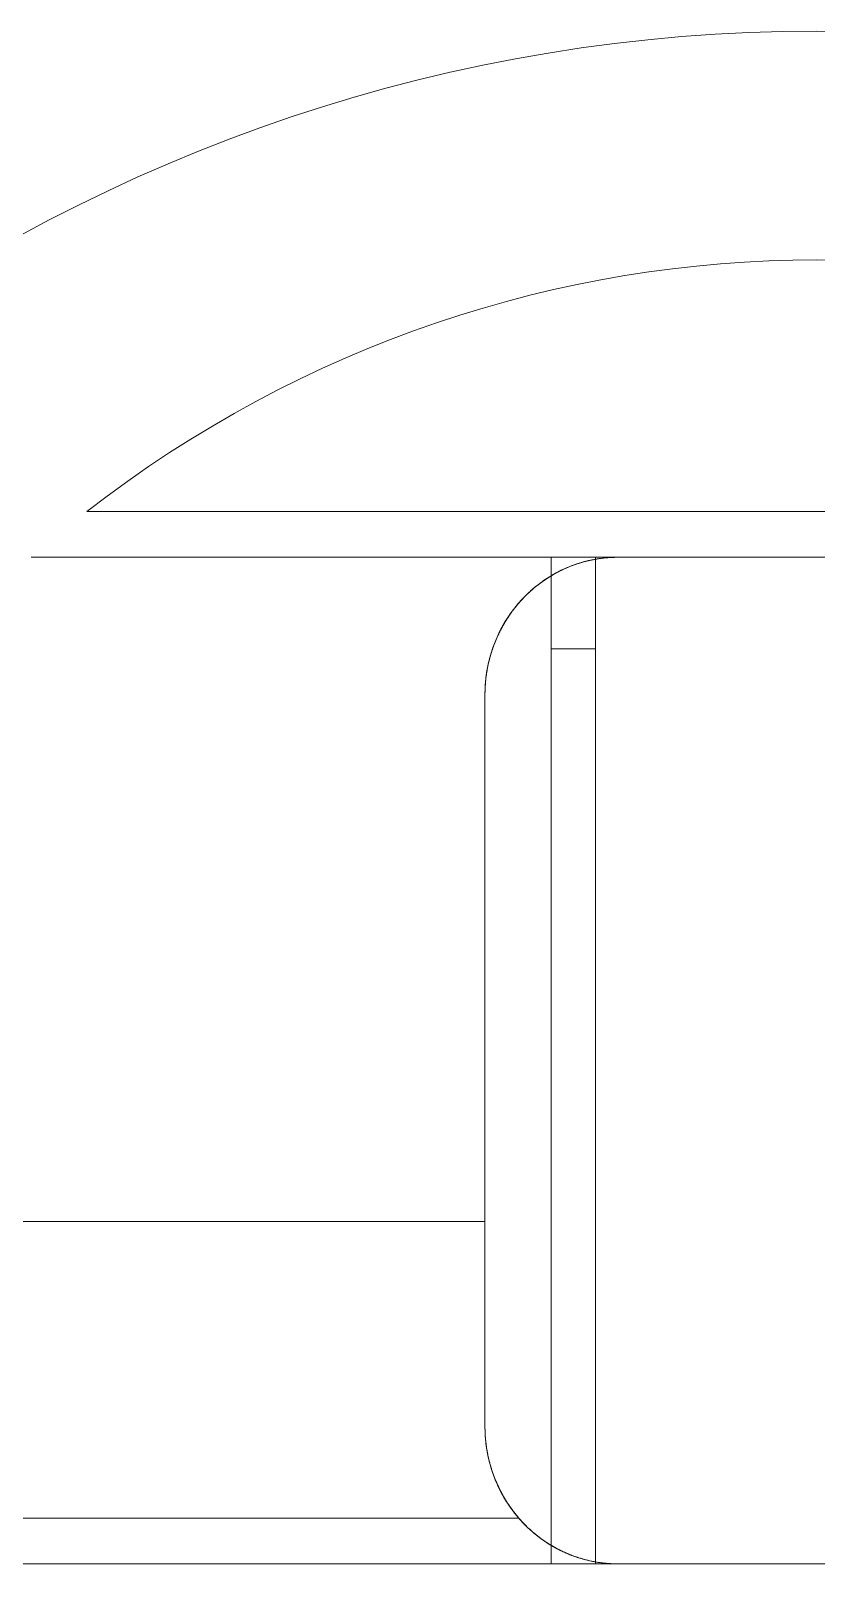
# Model space of a CAD drawing. Header units: millimetres. Extents: x 2680 to 2954, y 1171 to 1387.
# Drawn here: x 2917.9 to 2929.35, y 1281.21 to 1303.89 of the extents above; entities that cross this region are included whole.
import ezdxf

# ---------------------------------------------------------------- set-up
doc = ezdxf.new("R2010")
doc.units = ezdxf.units.MM

msp = doc.modelspace()

# ---------------------------------------------------------------- linework, layer by layer
at = {"color": 7, "linetype": 'Continuous', "lineweight": 15, "extrusion": (-0.253745, -3.38569e-15, 0.967271)}
for p, q in [((2939.986, 1296.892, 69.251), (2918.706, 1296.892, 63.668)), ((2939.986, 1296.892, 69.251), (2918.706, 1296.892, 63.668)), ((2926.444, 1296.225, 65.698), (2917.896, 1296.225, 63.456)), ((2926.444, 1296.225, 65.698), (2917.896, 1296.225, 63.456)), ((2917.896, 1296.225, 63.456), (2932.57, 1296.225, 67.305)), ((2917.896, 1296.225, 63.456), (2926.121, 1296.225, 65.614)), ((2925.476, 1296.225, 65.444), (2917.896, 1296.225, 63.456)), ((2925.476, 1296.225, 65.444), (2925.476, 1281.558, 65.444)), ((2926.121, 1296.225, 65.614), (2926.121, 1281.558, 65.614)), ((2932.247, 1296.225, 67.221), (2926.444, 1296.225, 65.698)), ((2926.444, 1296.225, 65.698), (2932.247, 1296.225, 67.221)), ((2926.121, 1294.892, 65.614), (2925.476, 1294.892, 65.444)), ((2925.476, 1281.558, 65.444), (2925.476, 1294.892, 65.444)), ((2926.121, 1281.558, 65.614), (2926.121, 1294.892, 65.614)), ((2924.509, 1283.558, 65.191), (2924.509, 1294.225, 65.191)), ((2924.509, 1294.225, 65.191), (2924.509, 1283.558, 65.191)), ((2924.509, 1294.225, 65.191), (2924.509, 1286.549, 65.191)), ((2924.509, 1286.549, 65.191), (2924.509, 1294.225, 65.191)), ((2924.509, 1286.549, 65.191), (2905.861, 1286.549, 60.299)), ((2924.509, 1286.549, 65.191), (2905.861, 1286.549, 60.299)), ((2925.002, 1282.225, 65.32), (2911.612, 1282.225, 61.807)), ((2925.002, 1282.225, 65.32), (2911.612, 1282.225, 61.807)), ((2926.444, 1281.558, 65.698), (2911.645, 1281.558, 61.816)), ((2926.444, 1281.558, 65.698), (2911.645, 1281.558, 61.816)), ((2932.57, 1281.558, 67.305), (2911.645, 1281.558, 61.816)), ((2911.645, 1281.558, 61.816), (2926.121, 1281.558, 65.614)), ((2925.476, 1281.558, 65.444), (2911.645, 1281.558, 61.816)), ((2926.121, 1281.558, 65.614), (2925.476, 1281.558, 65.444)), ((2926.444, 1281.558, 65.698), (2932.247, 1281.558, 67.221)), ((2932.247, 1281.558, 67.221), (2926.444, 1281.558, 65.698))]:
    msp.add_line(p, q, dxfattribs=at)
for centre, radius, start, end in [((-1278.225, 2850.335, -679.023), 25.667, 108.9246, 251.0754), ((-1278.225, 2850.335, -679.023), 25.667, 108.9246, 251.0754), ((-1282.225, 2850.335, -679.023), 18.333, 143.1301, 216.8699), ((-1282.225, 2850.335, -679.023), 18.333, 143.1301, 216.8699), ((-1282.225, 2838.668, -679.023), 13.333, 251.0754, 360), ((-1282.225, 2838.668, -679.023), 13.333, 251.0754, 360)]:
    msp.add_arc(centre, radius, start, end, dxfattribs=at)
at = {"color": 7, "linetype": 'Continuous', "lineweight": 15}
for points, knots in [([(2926.444, 1296.225, 65.698), (2926.419, 1296.225, 65.692), (2926.37, 1296.224, 65.679), (2926.296, 1296.22, 65.659), (2926.22, 1296.212, 65.64), (2926.144, 1296.201, 65.62), (2926.068, 1296.187, 65.599), (2925.992, 1296.17, 65.58), (2925.918, 1296.15, 65.56), (2925.845, 1296.127, 65.541), (2925.773, 1296.101, 65.522), (2925.701, 1296.072, 65.503), (2925.631, 1296.04, 65.485), (2925.552, 1296.001, 65.464), (2925.467, 1295.952, 65.442), (2925.376, 1295.894, 65.418), (2925.289, 1295.831, 65.395), (2925.206, 1295.764, 65.374), (2925.129, 1295.693, 65.353), (2925.057, 1295.62, 65.334), (2924.989, 1295.544, 65.316), (2924.925, 1295.465, 65.3), (2924.866, 1295.384, 65.284), (2924.812, 1295.3, 65.27), (2924.762, 1295.214, 65.257), (2924.716, 1295.127, 65.245), (2924.675, 1295.038, 65.234), (2924.639, 1294.947, 65.225), (2924.607, 1294.855, 65.216), (2924.579, 1294.762, 65.209), (2924.557, 1294.668, 65.203), (2924.539, 1294.576, 65.198), (2924.525, 1294.487, 65.195), (2924.516, 1294.399, 65.192), (2924.51, 1294.312, 65.191), (2924.51, 1294.254, 65.191), (2924.509, 1294.225, 65.191)], [0, 0, 0, 0, 0.021586, 0.043186, 0.064769, 0.086981, 0.109212, 0.131423, 0.153021, 0.174637, 0.196236, 0.218492, 0.240766, 0.263024, 0.294928, 0.326836, 0.359413, 0.391994, 0.424574, 0.457186, 0.489774, 0.523271, 0.556792, 0.590293, 0.624563, 0.658833, 0.693364, 0.727895, 0.763149, 0.798404, 0.833869, 0.869334, 0.90193, 0.934527, 0.967263, 1, 1, 1, 1]), ([(2924.509, 1294.225, 65.191), (2924.51, 1294.266, 65.191), (2924.511, 1294.348, 65.191), (2924.523, 1294.47, 65.194), (2924.541, 1294.594, 65.199), (2924.568, 1294.718, 65.206), (2924.602, 1294.842, 65.215), (2924.642, 1294.957, 65.226), (2924.686, 1295.063, 65.237), (2924.732, 1295.16, 65.249), (2924.785, 1295.256, 65.263), (2924.844, 1295.351, 65.278), (2924.909, 1295.445, 65.296), (2924.975, 1295.528, 65.313), (2925.038, 1295.6, 65.329), (2925.098, 1295.662, 65.345), (2925.162, 1295.724, 65.362), (2925.23, 1295.783, 65.38), (2925.302, 1295.84, 65.399), (2925.373, 1295.891, 65.417), (2925.441, 1295.936, 65.435), (2925.506, 1295.975, 65.452), (2925.574, 1296.012, 65.47), (2925.645, 1296.047, 65.488), (2925.718, 1296.079, 65.508), (2925.792, 1296.108, 65.527), (2925.866, 1296.134, 65.547), (2925.942, 1296.157, 65.566), (2926.019, 1296.177, 65.587), (2926.098, 1296.193, 65.607), (2926.177, 1296.206, 65.628), (2926.262, 1296.217, 65.65), (2926.351, 1296.224, 65.674), (2926.413, 1296.224, 65.69), (2926.444, 1296.225, 65.698)], [0, 0, 0, 0, 0.045994, 0.092011, 0.138003, 0.184962, 0.231949, 0.278904, 0.316391, 0.353896, 0.391379, 0.429726, 0.4681, 0.506439, 0.533991, 0.561557, 0.589107, 0.617333, 0.645579, 0.6738, 0.696095, 0.718403, 0.740695, 0.763599, 0.786523, 0.809425, 0.831746, 0.854087, 0.876408, 0.899482, 0.922578, 0.945653, 0.972763, 1, 1, 1, 1]), ([(2926.444, 1296.225, 65.698), (2926.417, 1296.225, 65.691), (2926.362, 1296.224, 65.677), (2926.28, 1296.218, 65.655), (2926.198, 1296.209, 65.634), (2926.115, 1296.196, 65.612), (2926.031, 1296.18, 65.59), (2925.95, 1296.159, 65.569), (2925.87, 1296.136, 65.548), (2925.792, 1296.109, 65.527), (2925.716, 1296.078, 65.507), (2925.64, 1296.045, 65.487), (2925.566, 1296.008, 65.468), (2925.494, 1295.968, 65.449), (2925.424, 1295.925, 65.431), (2925.358, 1295.881, 65.413), (2925.293, 1295.833, 65.396), (2925.23, 1295.783, 65.38), (2925.17, 1295.731, 65.364), (2925.104, 1295.669, 65.347), (2925.034, 1295.596, 65.328), (2924.961, 1295.511, 65.309), (2924.893, 1295.423, 65.291), (2924.831, 1295.331, 65.275), (2924.774, 1295.237, 65.26), (2924.724, 1295.143, 65.247), (2924.68, 1295.049, 65.235), (2924.642, 1294.956, 65.225), (2924.609, 1294.861, 65.217), (2924.58, 1294.765, 65.209), (2924.556, 1294.668, 65.203), (2924.537, 1294.569, 65.198), (2924.523, 1294.47, 65.194), (2924.514, 1294.379, 65.192), (2924.51, 1294.298, 65.191), (2924.509, 1294.249, 65.191), (2924.509, 1294.225, 65.191)], [0, 0, 0, 0, 0.024002, 0.048022, 0.072023, 0.096756, 0.121512, 0.146245, 0.170247, 0.194269, 0.218272, 0.242956, 0.267658, 0.292344, 0.316806, 0.341284, 0.365748, 0.390723, 0.415712, 0.440689, 0.476963, 0.513272, 0.549553, 0.586864, 0.624201, 0.661515, 0.696555, 0.731595, 0.766897, 0.802199, 0.838259, 0.874319, 0.910613, 0.946907, 0.973443, 1, 1, 1, 1]), ([(2924.509, 1294.225, 65.191), (2924.51, 1294.257, 65.191), (2924.511, 1294.322, 65.191), (2924.518, 1294.419, 65.193), (2924.529, 1294.516, 65.196), (2924.545, 1294.613, 65.2), (2924.566, 1294.711, 65.206), (2924.593, 1294.809, 65.213), (2924.624, 1294.907, 65.221), (2924.662, 1295.005, 65.231), (2924.705, 1295.103, 65.242), (2924.754, 1295.201, 65.255), (2924.81, 1295.298, 65.27), (2924.872, 1295.393, 65.286), (2924.942, 1295.487, 65.304), (2925.011, 1295.57, 65.322), (2925.08, 1295.644, 65.34), (2925.145, 1295.708, 65.357), (2925.215, 1295.77, 65.376), (2925.289, 1295.83, 65.395), (2925.367, 1295.888, 65.416), (2925.445, 1295.938, 65.436), (2925.52, 1295.983, 65.456), (2925.593, 1296.022, 65.475), (2925.668, 1296.058, 65.495), (2925.746, 1296.091, 65.515), (2925.827, 1296.121, 65.536), (2925.91, 1296.148, 65.558), (2925.995, 1296.171, 65.58), (2926.082, 1296.19, 65.603), (2926.171, 1296.206, 65.627), (2926.261, 1296.217, 65.65), (2926.353, 1296.224, 65.674), (2926.413, 1296.224, 65.69), (2926.444, 1296.225, 65.698)], [0, 0, 0, 0, 0.035259, 0.070517, 0.105981, 0.141444, 0.17759, 0.213735, 0.250137, 0.286539, 0.324168, 0.361818, 0.399443, 0.438015, 0.476617, 0.515181, 0.544323, 0.573481, 0.602619, 0.632515, 0.662435, 0.692326, 0.716875, 0.74144, 0.765987, 0.791221, 0.816476, 0.841709, 0.867612, 0.893541, 0.919444, 0.946286, 0.973156, 1, 1, 1, 1]), ([(2924.509, 1283.558, 65.191), (2924.509, 1283.639, 65.191), (2924.509, 1283.8, 65.191), (2924.509, 1284.04, 65.191), (2924.509, 1284.261, 65.191), (2924.509, 1284.46, 65.191), (2924.509, 1284.64, 65.191), (2924.509, 1284.818, 65.191), (2924.509, 1285.017, 65.191), (2924.509, 1285.236, 65.191), (2924.509, 1285.475, 65.191), (2924.509, 1285.704, 65.191), (2924.509, 1285.923, 65.191), (2924.509, 1286.133, 65.191), (2924.509, 1286.342, 65.191), (2924.509, 1286.48, 65.191), (2924.509, 1286.549, 65.191)], [0, 0, 0, 0, 0.079036, 0.158079, 0.237115, 0.29651, 0.355904, 0.415068, 0.474232, 0.554262, 0.634298, 0.714327, 0.785706, 0.857083, 0.928541, 1, 1, 1, 1]), ([(2924.509, 1286.549, 65.191), (2924.509, 1286.464, 65.191), (2924.509, 1286.294, 65.191), (2924.509, 1286.036, 65.191), (2924.509, 1285.776, 65.191), (2924.509, 1285.515, 65.191), (2924.509, 1285.251, 65.191), (2924.509, 1284.997, 65.191), (2924.509, 1284.751, 65.191), (2924.509, 1284.514, 65.191), (2924.509, 1284.277, 65.191), (2924.509, 1284.038, 65.191), (2924.509, 1283.798, 65.191), (2924.509, 1283.638, 65.191), (2924.509, 1283.558, 65.191)], [0, 0, 0, 0, 0.087976, 0.175962, 0.263938, 0.352253, 0.440578, 0.528894, 0.607289, 0.685691, 0.764086, 0.842722, 0.921364, 1, 1, 1, 1]), ([(2924.509, 1283.558, 65.191), (2924.51, 1283.531, 65.191), (2924.51, 1283.475, 65.191), (2924.515, 1283.392, 65.192), (2924.524, 1283.31, 65.194), (2924.535, 1283.227, 65.198), (2924.551, 1283.144, 65.201), (2924.569, 1283.061, 65.206), (2924.592, 1282.978, 65.212), (2924.617, 1282.898, 65.219), (2924.645, 1282.82, 65.226), (2924.676, 1282.744, 65.234), (2924.71, 1282.669, 65.243), (2924.748, 1282.595, 65.253), (2924.788, 1282.522, 65.264), (2924.832, 1282.451, 65.275), (2924.879, 1282.381, 65.288), (2924.935, 1282.305, 65.302), (2924.977, 1282.254, 65.313), (2925.002, 1282.225, 65.32)], [0, 0, 0, 0, 0.056477, 0.112955, 0.169831, 0.226708, 0.284837, 0.342965, 0.401523, 0.46008, 0.516555, 0.573031, 0.629893, 0.686754, 0.744824, 0.802895, 0.861378, 0.919862, 1, 1, 1, 1]), ([(2925.002, 1282.225, 65.32), (2924.984, 1282.246, 65.315), (2924.949, 1282.287, 65.306), (2924.899, 1282.353, 65.293), (2924.852, 1282.42, 65.281), (2924.807, 1282.491, 65.269), (2924.765, 1282.563, 65.258), (2924.725, 1282.638, 65.247), (2924.689, 1282.716, 65.238), (2924.655, 1282.794, 65.229), (2924.626, 1282.872, 65.221), (2924.6, 1282.951, 65.214), (2924.577, 1283.032, 65.208), (2924.557, 1283.114, 65.203), (2924.54, 1283.198, 65.199), (2924.527, 1283.283, 65.195), (2924.517, 1283.369, 65.193), (2924.511, 1283.461, 65.191), (2924.51, 1283.524, 65.191), (2924.509, 1283.558, 65.191)], [0, 0, 0, 0, 0.057085, 0.114171, 0.171645, 0.229121, 0.287832, 0.346544, 0.405686, 0.464828, 0.521916, 0.579003, 0.636493, 0.693984, 0.752755, 0.811525, 0.870743, 0.929961, 1, 1, 1, 1]), ([(2924.509, 1283.558, 65.191), (2924.51, 1283.521, 65.191), (2924.511, 1283.447, 65.191), (2924.52, 1283.335, 65.194), (2924.535, 1283.224, 65.197), (2924.557, 1283.112, 65.203), (2924.585, 1283.001, 65.21), (2924.618, 1282.893, 65.219), (2924.657, 1282.788, 65.229), (2924.702, 1282.686, 65.241), (2924.752, 1282.586, 65.254), (2924.808, 1282.489, 65.269), (2924.87, 1282.394, 65.285), (2924.936, 1282.303, 65.303), (2925.007, 1282.218, 65.321), (2925.081, 1282.137, 65.341), (2925.161, 1282.06, 65.362), (2925.245, 1281.987, 65.384), (2925.334, 1281.918, 65.407), (2925.426, 1281.856, 65.431), (2925.521, 1281.799, 65.456), (2925.617, 1281.749, 65.481), (2925.717, 1281.704, 65.507), (2925.82, 1281.664, 65.535), (2925.926, 1281.63, 65.562), (2926.032, 1281.603, 65.59), (2926.135, 1281.583, 65.617), (2926.237, 1281.569, 65.644), (2926.34, 1281.56, 65.671), (2926.409, 1281.559, 65.689), (2926.444, 1281.558, 65.698)], [0, 0, 0, 0, 0.035444, 0.070916, 0.10636, 0.142836, 0.179341, 0.215817, 0.25126, 0.286731, 0.322174, 0.358643, 0.395142, 0.431612, 0.467117, 0.502651, 0.538156, 0.574691, 0.611255, 0.647789, 0.683343, 0.718924, 0.754477, 0.791062, 0.827677, 0.864261, 0.898006, 0.93175, 0.965875, 1, 1, 1, 1]), ([(2926.444, 1281.558, 65.698), (2926.408, 1281.559, 65.689), (2926.336, 1281.56, 65.67), (2926.228, 1281.57, 65.642), (2926.12, 1281.585, 65.613), (2926.012, 1281.608, 65.585), (2925.904, 1281.636, 65.557), (2925.799, 1281.671, 65.529), (2925.697, 1281.712, 65.502), (2925.599, 1281.758, 65.477), (2925.502, 1281.81, 65.451), (2925.407, 1281.868, 65.426), (2925.315, 1281.932, 65.402), (2925.228, 1282.001, 65.379), (2925.145, 1282.075, 65.357), (2925.067, 1282.152, 65.337), (2924.992, 1282.235, 65.317), (2924.922, 1282.322, 65.299), (2924.855, 1282.415, 65.281), (2924.795, 1282.51, 65.266), (2924.74, 1282.608, 65.251), (2924.692, 1282.708, 65.239), (2924.648, 1282.811, 65.227), (2924.61, 1282.918, 65.217), (2924.577, 1283.028, 65.208), (2924.552, 1283.137, 65.202), (2924.533, 1283.243, 65.197), (2924.519, 1283.347, 65.193), (2924.511, 1283.452, 65.191), (2924.51, 1283.523, 65.191), (2924.509, 1283.558, 65.191)], [0, 0, 0, 0, 0.035566, 0.071159, 0.106726, 0.143325, 0.179955, 0.216554, 0.25212, 0.287713, 0.323279, 0.359877, 0.396505, 0.433104, 0.468676, 0.504276, 0.539849, 0.576457, 0.613095, 0.649703, 0.685242, 0.720808, 0.756348, 0.792922, 0.829527, 0.866101, 0.899392, 0.932682, 0.966341, 1, 1, 1, 1]), ([(2925.002, 1282.225, 65.32), (2925.02, 1282.204, 65.325), (2925.057, 1282.163, 65.334), (2925.115, 1282.104, 65.35), (2925.175, 1282.047, 65.365), (2925.239, 1281.993, 65.382), (2925.305, 1281.941, 65.399), (2925.374, 1281.891, 65.417), (2925.445, 1281.845, 65.436), (2925.517, 1281.802, 65.455), (2925.59, 1281.763, 65.474), (2925.664, 1281.727, 65.493), (2925.739, 1281.695, 65.513), (2925.816, 1281.666, 65.534), (2925.895, 1281.64, 65.554), (2925.976, 1281.617, 65.575), (2926.058, 1281.598, 65.597), (2926.138, 1281.583, 65.618), (2926.216, 1281.572, 65.638), (2926.292, 1281.564, 65.658), (2926.368, 1281.559, 65.678), (2926.418, 1281.559, 65.691), (2926.444, 1281.558, 65.698)], [0, 0, 0, 0, 0.049924, 0.099848, 0.15012, 0.200391, 0.251755, 0.30312, 0.354863, 0.406607, 0.456531, 0.506455, 0.556727, 0.606999, 0.658364, 0.709731, 0.761475, 0.813219, 0.859739, 0.906434, 0.953129, 1, 1, 1, 1]), ([(2926.444, 1281.558, 65.698), (2926.417, 1281.559, 65.691), (2926.363, 1281.559, 65.677), (2926.281, 1281.565, 65.656), (2926.2, 1281.574, 65.634), (2926.119, 1281.586, 65.613), (2926.037, 1281.602, 65.591), (2925.956, 1281.622, 65.57), (2925.875, 1281.646, 65.549), (2925.796, 1281.673, 65.528), (2925.719, 1281.703, 65.508), (2925.644, 1281.736, 65.488), (2925.57, 1281.773, 65.469), (2925.498, 1281.813, 65.45), (2925.426, 1281.857, 65.431), (2925.356, 1281.904, 65.413), (2925.287, 1281.954, 65.395), (2925.223, 1282.006, 65.378), (2925.163, 1282.058, 65.362), (2925.107, 1282.112, 65.348), (2925.053, 1282.167, 65.333), (2925.019, 1282.206, 65.324), (2925.002, 1282.225, 65.32)], [0, 0, 0, 0, 0.049925, 0.099851, 0.150123, 0.200395, 0.251761, 0.303127, 0.35487, 0.406614, 0.456539, 0.506465, 0.556738, 0.607012, 0.658379, 0.709748, 0.761494, 0.81324, 0.859755, 0.906445, 0.953134, 1, 1, 1, 1])]:
    msp.add_open_spline(points, degree=3, knots=knots, dxfattribs=at)

doc.saveas('drawing.dxf')
